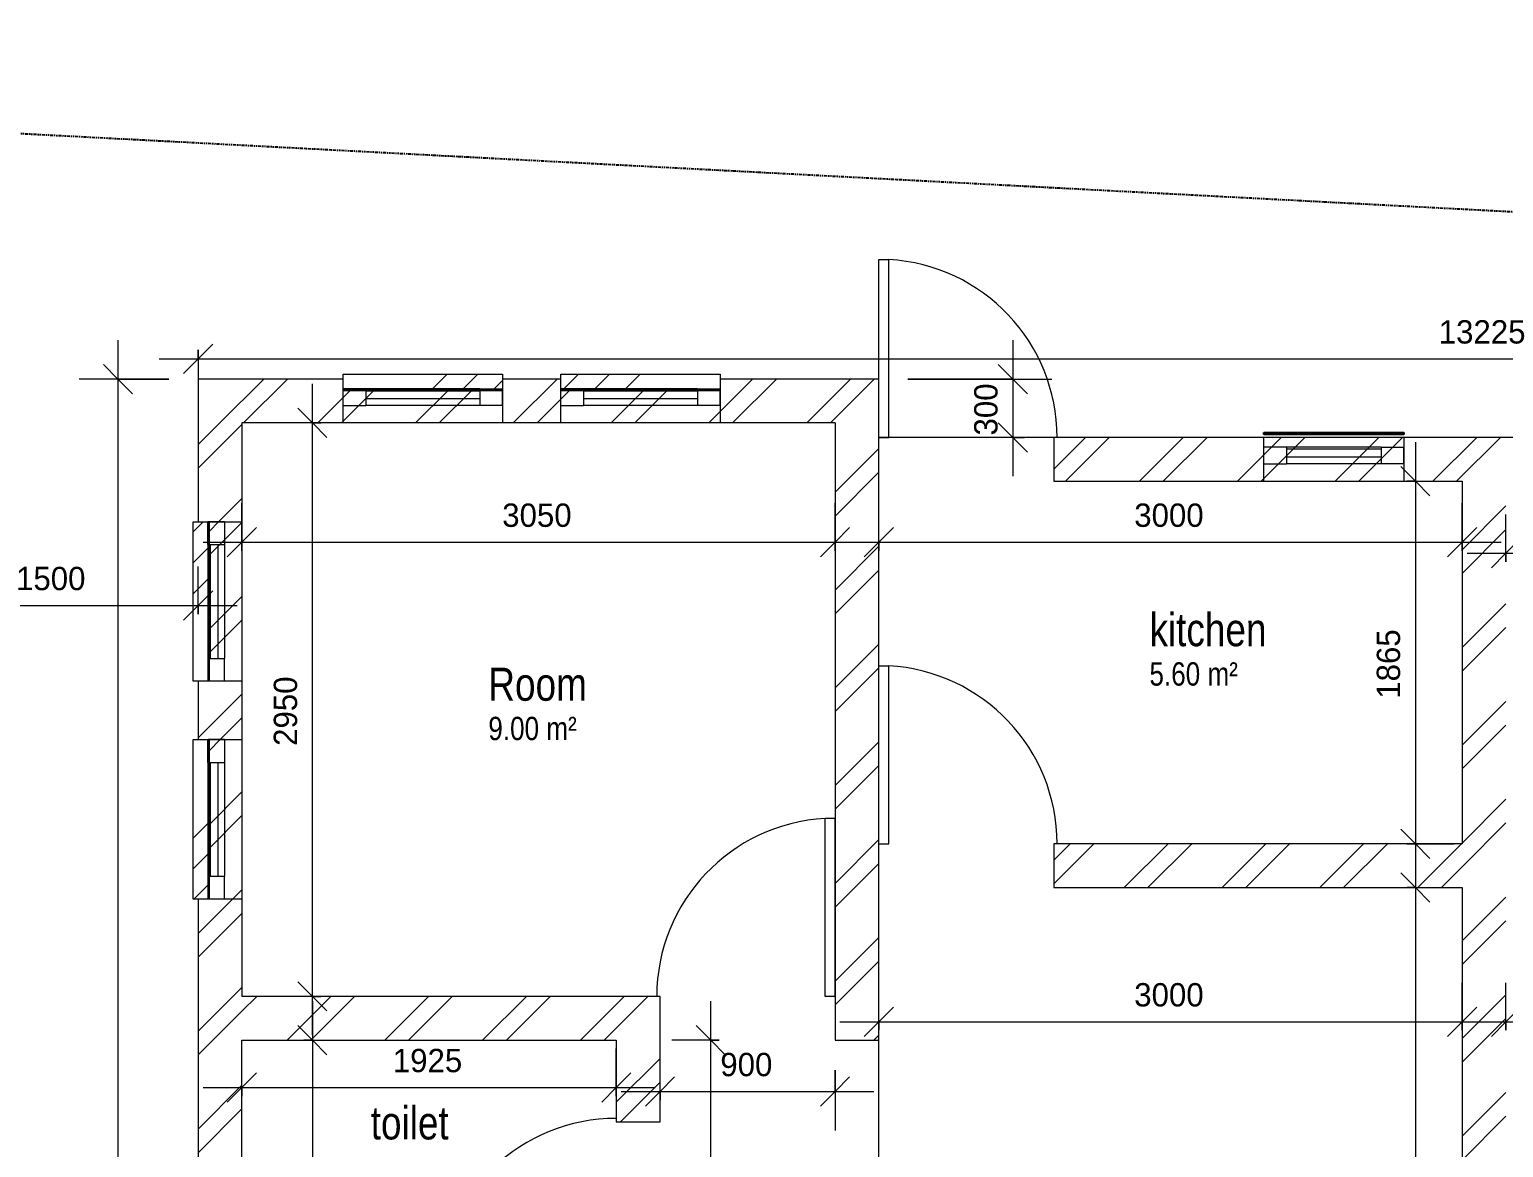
# Model space of a CAD drawing. Header units: millimetres. Extents: x -72672 to -42677, y -7093 to 15979.
# Drawn here: x -62419 to -54840, y 10228 to 15979 of the extents above; entities that cross this region are included whole.
import ezdxf

# ---------------------------------------------------------------- set-up
doc = ezdxf.new("R2010")
doc.units = ezdxf.units.MM
doc.linetypes.add('Double dash', pattern=[42.8625, 15.875, -4.7625, 6.35, -4.7625, 6.35, -4.7625])
for name, color, linetype, lineweight in [('A-ANNO-DIMS', 211, 'Continuous', 9), ('A-ANNO-DIMS-100', 211, 'Continuous', 9), ('A-AREA', 32, 'Continuous', 9), ('A-AREA-IDEN', 2, 'Continuous', 9), ('A-DETL-GENF', 92, 'Continuous', 9), ('A-DOOR', 31, 'Continuous', 9), ('A-FLOR', 192, 'Continuous', 9), ('A-GLAZ', 151, 'Continuous', 9), ('A-WALL', 113, 'Continuous', 9), ('A-WALL-PATT', 111, 'Continuous', 9), ('C-PROP-LINE', 91, 'Double dash', 25)]:
    doc.layers.add(name, color=color, linetype=linetype, lineweight=lineweight)
doc.styles.add('Arial', font='arial.ttf', dxfattribs={"width": 0.8, "height": 120})
doc.styles.add('Arial_1', font='arial.ttf', dxfattribs={"width": 0.8, "height": 170})
doc.styles.add('Bell MT', font='BELL.TTF', dxfattribs={"height": 120})
doc.dimstyles.new('Diagonal_-_2_5mm_Arial', dxfattribs={"dimscale": 304.8, "dimtxt": 125.013856, "dimasz": 0.492126, "dimexe": 0.656168, "dimexo": 0.492126, "dimgap": 0.098425, "dimtad": 1, "dimdec": 0, "dimzin": 0, "dimdsep": 46, "dimtxsty": 'Bell MT', "dimblk1": 'OBLIQUE', "dimblk2": 'OBLIQUE', "dimsah": 1, "dimcen": 0.09, "dimdle": 0.656168, "dimazin": 0, "dimtfac": 1, "dimtdec": 4, "dimtix": 1, "dimtmove": 0, "dimatfit": 3, "dimfxl": 1, "dimtvp": 1, "dimtolj": 1, "dimtzin": 0, "dimarcsym": 2})
pattern_1 = [(45, (-58800, 0), (-251.447, 251.447), []), (45, (-58800, 381), (-251.447, 251.447), [])]

# ---------------------------------------------------------------- blocks, each defined once
blk = doc.blocks.new('M_Single-Flush - 900 X 21OO-375507-Level 1')
at = {"layer": 'A-DOOR', "lineweight": 18}
for p, q in [((399, 112.5), (399, 1027.8)), ((450, 1027.8), (399, 1027.8)), ((450, 112.5), (450, 1027.8)), ((450, 112.5), (399, 112.5))]:
    blk.add_line(p, q, dxfattribs=at)
at = {"layer": 'A-DOOR'}
blk.add_arc((450, 112.5), 916.7, 93.18929, 180, dxfattribs=at)
blk = doc.blocks.new('M_Single-Flush - 900 X 21OO-375508-Level 1')
at = {"layer": 'A-DOOR', "lineweight": 18}
for p, q in [((399, -112.5), (399, -1027.8)), ((450, -112.5), (399, -112.5)), ((450, -112.5), (450, -1027.8)), ((450, -1027.8), (399, -1027.8))]:
    blk.add_line(p, q, dxfattribs=at)
at = {"layer": 'A-DOOR'}
blk.add_arc((450, -112.5), 916.7, 180, 266.81071, dxfattribs=at)
blk = doc.blocks.new('Schueco AWS 75 SI_ type 1 triple glass 40mm - Schueco 901-602758-Level 1')
at = {"layer": 'A-DETL-GENF'}
for p, q in [((-235, 22.5), (-118, 22.5)), ((-235, 22.5), (-235, -62.5)), ((-118, -62.5), (-118, 22.5)), ((485, 22.5), (368, 22.5)), ((368, -62.5), (368, 22.5)), ((485, 22.5), (485, -62.5)), ((-118, -62.5), (-235, -62.5)), ((368, -62.5), (485, -62.5))]:
    blk.add_line(p, q, dxfattribs=at)
at = {"layer": 'A-GLAZ'}
for p, q in [((-118, 22.5), (368, 22.5)), ((-118, -62.5), (368, -62.5))]:
    blk.add_line(p, q, dxfattribs=at)
at = {"layer": 'A-GLAZ', "lineweight": 18}
for p, q in [((-118, -11.4), (368, -11.4)), ((-118, -51.4), (368.1, -51.4))]:
    blk.add_line(p, q, dxfattribs=at)
at = {"layer": 'A-GLAZ', "color": 3, "lineweight": 25}
for p, q in [((-235, -127), (485, -127)), ((-235, -137.8), (-235, -127)), ((485, -137.8), (-235, -137.8)), ((485, -127), (485, -137.8))]:
    blk.add_line(p, q, dxfattribs=at)
blk = doc.blocks.new('Schueco AWS 75 SI_ type 1 triple glass 40mm - Schueco 900-601897-Level 1')
at = {"layer": 'A-GLAZ'}
h = blk.add_hatch(dxfattribs=at)
h.set_pattern_fill('FP_3', color=90, style=0, pattern_type=2)
h.set_pattern_definition([(225, (-1472, 14067.85), (449.013, -449.013), []), (225, (-1630.8, 14067.85), (6e-14, -898.026), []), (225, (-1313.3, 14067.85), (6e-14, -898.026), [])])
h.paths.add_polyline_path([(535, -54.6), (-285, -54.6), (-285, -57.6), (535, -57.6)])
h = blk.add_hatch(dxfattribs=at)
h.set_pattern_fill('FP_2', color=90, style=0, pattern_type=2)
h.set_pattern_definition([(224.93, (-1472, 13942.83), (446.82, -450.105), []), (224.93, (-1630.8, 13942.83), (-2.192, -898.023), []), (224.93, (-1313.3, 13942.83), (-2.192, -898.023), [])])
h.paths.add_polyline_path([(535, -57.6), (-285, -57.6), (-285, -137.8), (535, -137.8), (535, -112.5)])
at = {"layer": 'A-DETL-GENF'}
for p, q in [((-285, 22.5), (-168, 22.5)), ((-285, 22.5), (-285, -62.5)), ((-168, -62.5), (-168, 22.5)), ((535, 22.5), (418, 22.5)), ((418, -62.5), (418, 22.5)), ((535, 22.5), (535, -62.5)), ((-168, -62.5), (-285, -62.5)), ((418, -62.5), (535, -62.5))]:
    blk.add_line(p, q, dxfattribs=at)
at = {"layer": 'A-GLAZ'}
for p, q in [((-168, 22.5), (418, 22.5)), ((-168, -62.5), (418, -62.5))]:
    blk.add_line(p, q, dxfattribs=at)
at = {"layer": 'A-GLAZ', "color": 90}
for p, q in [((535, -54.6), (-285, -54.6)), ((535, -57.6), (-285, -57.6)), ((-285, -137.8), (-285, -112.5)), ((535, -137.8), (-285, -137.8)), ((535, -112.5), (535, -137.8))]:
    blk.add_line(p, q, dxfattribs=at)
at = {"layer": 'A-GLAZ', "lineweight": 18}
for p, q in [((-168, -11.4), (418, -11.4)), ((-168, -51.4), (418.1, -51.4))]:
    blk.add_line(p, q, dxfattribs=at)
blk = doc.blocks.new('Schueco AWS 75 SI_ type 1 triple glass 40mm - Schueco 900-V1-Level 1')
at = {"layer": 'A-GLAZ'}
h = blk.add_hatch(dxfattribs=at)
h.set_pattern_fill('FP_5', color=90, style=0, pattern_type=2)
h.set_pattern_definition([(225, (-352, 14067.85), (449.013, -449.013), []), (225, (-510.8, 14067.85), (6e-14, -898.026), []), (225, (-193.3, 14067.85), (6e-14, -898.026), [])])
h.paths.add_polyline_path([(535, -54.6), (-285, -54.6), (-285, -57.6), (535, -57.6)])
h = blk.add_hatch(dxfattribs=at)
h.set_pattern_fill('FP_4', color=90, style=0, pattern_type=2)
h.set_pattern_definition([(224.93, (-352, 13942.83), (446.82, -450.105), []), (224.93, (-510.8, 13942.83), (-2.192, -898.023), []), (224.93, (-193.3, 13942.83), (-2.192, -898.023), [])])
h.paths.add_polyline_path([(535, -57.6), (-285, -57.6), (-285, -137.8), (535, -137.8), (535, -112.5)])
at = {"layer": 'A-DETL-GENF'}
for p, q in [((-285, 22.5), (-168, 22.5)), ((-285, 22.5), (-285, -62.5)), ((-168, -62.5), (-168, 22.5)), ((535, 22.5), (418, 22.5)), ((418, -62.5), (418, 22.5)), ((535, 22.5), (535, -62.5)), ((-168, -62.5), (-285, -62.5)), ((418, -62.5), (535, -62.5))]:
    blk.add_line(p, q, dxfattribs=at)
at = {"layer": 'A-GLAZ'}
for p, q in [((-168, 22.5), (418, 22.5)), ((-168, -62.5), (418, -62.5))]:
    blk.add_line(p, q, dxfattribs=at)
at = {"layer": 'A-GLAZ', "color": 90}
for p, q in [((535, -54.6), (-285, -54.6)), ((535, -57.6), (-285, -57.6)), ((-285, -137.8), (-285, -112.5)), ((535, -137.8), (-285, -137.8)), ((535, -112.5), (535, -137.8))]:
    blk.add_line(p, q, dxfattribs=at)
at = {"layer": 'A-GLAZ', "lineweight": 18}
for p, q in [((-168, -11.4), (418, -11.4)), ((-168, -51.4), (418.1, -51.4))]:
    blk.add_line(p, q, dxfattribs=at)
blk = doc.blocks.new('Schueco AWS 75 SI_ type 1 triple glass 40mm - Schueco 900-V2-Level 1')
at = {"layer": 'A-GLAZ'}
h = blk.add_hatch(dxfattribs=at)
h.set_pattern_fill('FP_7', color=90, style=0, pattern_type=2)
h.set_pattern_definition([(135, (13161, 2639.5), (-449.013, -449.013), []), (135, (13161, 2798.3), (-898.026, 6e-14), []), (135, (13161, 2480.8), (-898.026, 6e-14), [])])
h.paths.add_polyline_path([(535, -54.6), (-285, -54.6), (-285, -57.6), (535, -57.6)])
h = blk.add_hatch(dxfattribs=at)
h.set_pattern_fill('FP_6', color=90, style=0, pattern_type=2)
h.set_pattern_definition([(135.07, (13161, 2570.1), (-446.82, -450.105), []), (135.07, (13161, 2728.5), (-895.835, -2.187), []), (135.07, (13161, 2411.75), (-895.835, -2.187), [])])
h.paths.add_polyline_path([(535, -137.8), (535, -57.6), (-285, -57.6), (-285, -137.8), (-24.7, -137.8)])
at = {"layer": 'A-DETL-GENF'}
for p, q in [((-285, 22.5), (-168, 22.5)), ((-285, 22.5), (-285, -62.5)), ((-168, -62.5), (-168, 22.5)), ((535, 22.5), (418, 22.5)), ((418, -62.5), (418, 22.5)), ((535, 22.5), (535, -62.5)), ((-168, -62.5), (-285, -62.5)), ((418, -62.5), (535, -62.5))]:
    blk.add_line(p, q, dxfattribs=at)
at = {"layer": 'A-GLAZ'}
for p, q in [((-168, 22.5), (418, 22.5)), ((-168, -62.5), (418, -62.5))]:
    blk.add_line(p, q, dxfattribs=at)
at = {"layer": 'A-GLAZ', "color": 90}
for p, q in [((535, -54.6), (-285, -54.6)), ((535, -57.6), (-285, -57.6)), ((-285, -137.8), (-285, -112.5)), ((535, -137.8), (-285, -137.8)), ((535, -112.5), (535, -137.8))]:
    blk.add_line(p, q, dxfattribs=at)
at = {"layer": 'A-GLAZ', "lineweight": 18}
for p, q in [((-168, -11.4), (418, -11.4)), ((-168, -51.4), (418.1, -51.4))]:
    blk.add_line(p, q, dxfattribs=at)
blk = doc.blocks.new('Schueco AWS 75 SI_ type 1 triple glass 40mm - Schueco 900-V3-Level 1')
at = {"layer": 'A-GLAZ'}
h = blk.add_hatch(dxfattribs=at)
h.set_pattern_fill('FP_9', color=90, style=0, pattern_type=2)
h.set_pattern_definition([(135, (12041, 2639.5), (-449.013, -449.013), []), (135, (12041, 2798.3), (-898.026, 6e-14), []), (135, (12041, 2480.8), (-898.026, 6e-14), [])])
h.paths.add_polyline_path([(535, -54.6), (-285, -54.6), (-285, -57.6), (535, -57.6)])
h = blk.add_hatch(dxfattribs=at)
h.set_pattern_fill('FP_8', color=90, style=0, pattern_type=2)
h.set_pattern_definition([(135.07, (12041, 2570.1), (-446.82, -450.105), []), (135.07, (12041, 2728.5), (-895.835, -2.187), []), (135.07, (12041, 2411.75), (-895.835, -2.187), [])])
h.paths.add_polyline_path([(535, -112.5), (535, -57.6), (-285, -57.6), (-285, -137.8), (535, -137.8)])
at = {"layer": 'A-DETL-GENF'}
for p, q in [((-285, 22.5), (-168, 22.5)), ((-285, 22.5), (-285, -62.5)), ((-168, -62.5), (-168, 22.5)), ((535, 22.5), (418, 22.5)), ((418, -62.5), (418, 22.5)), ((535, 22.5), (535, -62.5)), ((-168, -62.5), (-285, -62.5)), ((418, -62.5), (535, -62.5))]:
    blk.add_line(p, q, dxfattribs=at)
at = {"layer": 'A-GLAZ'}
for p, q in [((-168, 22.5), (418, 22.5)), ((-168, -62.5), (418, -62.5))]:
    blk.add_line(p, q, dxfattribs=at)
at = {"layer": 'A-GLAZ', "color": 90}
for p, q in [((535, -54.6), (-285, -54.6)), ((535, -57.6), (-285, -57.6)), ((-285, -137.8), (-285, -112.5)), ((535, -137.8), (-285, -137.8)), ((535, -112.5), (535, -137.8))]:
    blk.add_line(p, q, dxfattribs=at)
at = {"layer": 'A-GLAZ', "lineweight": 18}
for p, q in [((-168, -11.4), (418, -11.4)), ((-168, -51.4), (418.1, -51.4))]:
    blk.add_line(p, q, dxfattribs=at)
blk = doc.blocks.new('Family - ___-523977-Level 1')
at = {"layer": 'C-PROP-LINE'}
blk.add_line((-72672, 15978.9), (-42677, 14406.9), dxfattribs=at)
blk = doc.blocks.new('DIMBLOCK11-Level 1')
at = {"layer": 'A-ANNO-DIMS-100'}
for p, q in [((-61327, 13297.8), (-61327, 13541.7)), ((-58277, 13297.8), (-58277, 13541.7)), ((-61327, 13341.7), (-61252, 13416.7)), ((-58277, 13341.7), (-58202, 13416.7)), ((-61527, 13341.7), (-58077, 13341.7)), ((-61327, 13341.7), (-61402, 13266.7)), ((-61327, 13341.7), (-61327, 13297.8)), ((-58277, 13341.7), (-58352, 13266.7)), ((-58277, 13341.7), (-58277, 13297.8))]:
    blk.add_line(p, q, dxfattribs=at)
at = {"layer": 'A-ANNO-DIMS-100', "color": 0, "insert": (-59988.5, 13540.5), "char_height": 120, "width": 447.507, "attachment_point": 1, "line_spacing_factor": 1.048845, "style": 'Bell MT'}
blk.add_mtext('3050', dxfattribs=at)
blk = doc.blocks.new('_Oblique')
at = {"color": 0, "linetype": 'ByBlock', "lineweight": -2}
blk.add_line((-0.5, -0.5), (0.5, 0.5), dxfattribs=at)
blk = doc.blocks.new('DIMBLOCK12-Level 1')
at = {"layer": 'A-ANNO-DIMS-100'}
for p, q in [((-60964.6, 10805.4), (-60964.6, 14155.4)), ((-60964.6, 13955.4), (-61039.6, 14030.4)), ((-60920.6, 13955.4), (-61164.6, 13955.4)), ((-60964.6, 13955.4), (-60889.6, 13880.4)), ((-60964.6, 13955.4), (-60920.6, 13955.4)), ((-60964.6, 11005.4), (-61039.6, 11080.4)), ((-60920.6, 11005.4), (-61164.6, 11005.4)), ((-60964.6, 11005.4), (-60889.6, 10930.4)), ((-60964.6, 11005.4), (-60920.6, 11005.4))]:
    blk.add_line(p, q, dxfattribs=at)
at = {"layer": 'A-ANNO-DIMS-100', "color": 0, "insert": (-61163.3, 12293.9), "char_height": 120, "width": 447.507, "attachment_point": 1, "rotation": 90, "line_spacing_factor": 1.048845, "style": 'Bell MT'}
blk.add_mtext('2950', dxfattribs=at)
blk = doc.blocks.new('DIMBLOCK13-Level 1')
at = {"layer": 'A-ANNO-DIMS-100'}
for p, q in [((-55292.8, 13855.4), (-55292.8, 11590.4)), ((-55292.8, 13655.4), (-55367.8, 13730.4)), ((-55336.7, 13655.4), (-55092.8, 13655.4)), ((-55292.8, 13655.4), (-55336.7, 13655.4)), ((-55292.8, 13655.4), (-55217.8, 13580.4)), ((-55292.8, 11790.4), (-55367.8, 11865.4)), ((-55336.7, 11790.4), (-55092.8, 11790.4)), ((-55292.8, 11790.4), (-55336.7, 11790.4)), ((-55292.8, 11790.4), (-55217.8, 11715.4))]:
    blk.add_line(p, q, dxfattribs=at)
at = {"layer": 'A-ANNO-DIMS-100', "color": 0, "insert": (-55491.5, 12536.4), "char_height": 120, "width": 447.507, "attachment_point": 1, "rotation": 90, "line_spacing_factor": 1.048845, "style": 'Bell MT'}
blk.add_mtext('1865', dxfattribs=at)
blk = doc.blocks.new('DIMBLOCK14-Level 1')
at = {"layer": 'A-ANNO-DIMS-100'}
for p, q in [((-58052, 13297.8), (-58052, 13541.7)), ((-55052, 13297.8), (-55052, 13541.7)), ((-58052, 13341.7), (-57977, 13416.7)), ((-55052, 13341.7), (-54977, 13416.7)), ((-58252, 13341.7), (-54852, 13341.7)), ((-58052, 13341.7), (-58127, 13266.7)), ((-58052, 13341.7), (-58052, 13297.8)), ((-55052, 13341.7), (-55127, 13266.7)), ((-55052, 13341.7), (-55052, 13297.8))]:
    blk.add_line(p, q, dxfattribs=at)
at = {"layer": 'A-ANNO-DIMS-100', "color": 0, "insert": (-56738.5, 13540.5), "char_height": 120, "width": 447.507, "attachment_point": 1, "line_spacing_factor": 1.048845, "style": 'Bell MT'}
blk.add_mtext('3000', dxfattribs=at)
blk = doc.blocks.new('DIMBLOCK15-Level 1')
at = {"layer": 'A-ANNO-DIMS-100'}
for p, q in [((-54827, 13240.9), (-54827, 13484.8)), ((-51827, 13240.9), (-51827, 13484.8)), ((-54827, 13284.8), (-54752, 13359.8)), ((-51827, 13284.8), (-51752, 13359.8)), ((-55027, 13284.8), (-51627, 13284.8)), ((-54827, 13284.8), (-54902, 13209.8)), ((-54827, 13284.8), (-54827, 13240.9)), ((-51827, 13284.8), (-51902, 13209.8)), ((-51827, 13284.8), (-51827, 13240.9))]:
    blk.add_line(p, q, dxfattribs=at)
at = {"layer": 'A-ANNO-DIMS-100', "color": 0, "insert": (-53513.5, 13483.5), "char_height": 120, "width": 447.507, "attachment_point": 1, "line_spacing_factor": 1.048845, "style": 'Bell MT'}
blk.add_mtext('3000', dxfattribs=at)
blk = doc.blocks.new('DIMBLOCK25-Level 1')
at = {"layer": 'A-ANNO-DIMS-100'}
for p, q in [((-55292.8, 11765.4), (-55292.8, 7032.4)), ((-55292.8, 11565.4), (-55367.8, 11640.4)), ((-55336.7, 11565.4), (-55092.8, 11565.4)), ((-55292.8, 11565.4), (-55336.7, 11565.4)), ((-55292.8, 11565.4), (-55217.8, 11490.4)), ((-55292.8, 7232.4), (-55367.8, 7307.4)), ((-55336.7, 7232.4), (-55092.8, 7232.4)), ((-55292.8, 7232.4), (-55336.7, 7232.4)), ((-55292.8, 7232.4), (-55217.8, 7157.4))]:
    blk.add_line(p, q, dxfattribs=at)
at = {"layer": 'A-ANNO-DIMS-100', "color": 0, "insert": (-55491.5, 9212.4), "char_height": 120, "width": 447.507, "attachment_point": 1, "rotation": 90, "line_spacing_factor": 1.048845, "style": 'Bell MT'}
blk.add_mtext('4333', dxfattribs=at)
blk = doc.blocks.new('DIMBLOCK26-Level 1')
at = {"layer": 'A-ANNO-DIMS-100'}
for p, q in [((-60964.6, 10980.4), (-60964.6, 8980.4)), ((-60964.6, 10780.4), (-61039.6, 10855.4)), ((-61008.5, 10780.4), (-60764.6, 10780.4)), ((-60964.6, 10780.4), (-61008.5, 10780.4)), ((-60964.6, 10780.4), (-60889.6, 10705.4)), ((-60964.6, 9180.4), (-61039.6, 9255.4)), ((-61008.5, 9180.4), (-60764.6, 9180.4)), ((-60964.6, 9180.4), (-61008.5, 9180.4)), ((-60964.6, 9180.4), (-60889.6, 9105.4))]:
    blk.add_line(p, q, dxfattribs=at)
at = {"layer": 'A-ANNO-DIMS-100', "color": 0, "insert": (-61163.3, 9793.9), "char_height": 120, "width": 447.507, "attachment_point": 1, "rotation": 90, "line_spacing_factor": 1.048845, "style": 'Bell MT'}
blk.add_mtext('1600', dxfattribs=at)
blk = doc.blocks.new('DIMBLOCK27-Level 1')
at = {"layer": 'A-ANNO-DIMS-100'}
for p, q in [((-61327, 10492.9), (-61327, 10736.8)), ((-59402, 10492.9), (-59402, 10736.8)), ((-61527, 10536.8), (-59202, 10536.8)), ((-61327, 10536.8), (-61402, 10461.8)), ((-61327, 10536.8), (-61252, 10611.8)), ((-61327, 10536.8), (-61327, 10492.9)), ((-59402, 10536.8), (-59477, 10461.8)), ((-59402, 10536.8), (-59327, 10611.8)), ((-59402, 10536.8), (-59402, 10492.9))]:
    blk.add_line(p, q, dxfattribs=at)
at = {"layer": 'A-ANNO-DIMS-100', "color": 0, "insert": (-60551, 10735.5), "char_height": 120, "width": 447.507, "attachment_point": 1, "line_spacing_factor": 1.048845, "style": 'Bell MT'}
blk.add_mtext('1925', dxfattribs=at)
blk = doc.blocks.new('DIMBLOCK28-Level 1')
at = {"layer": 'A-ANNO-DIMS-100'}
for p, q in [((-59177, 10472.2), (-59177, 10716.1)), ((-58277, 10625.4), (-58277, 10316.1)), ((-58277, 10516.1), (-58277, 10625.4)), ((-59177, 10516.1), (-59102, 10591.1)), ((-58277, 10516.1), (-58202, 10591.1)), ((-59377, 10516.1), (-58077, 10516.1)), ((-59177, 10516.1), (-59252, 10441.1)), ((-59177, 10516.1), (-59177, 10472.2)), ((-58277, 10516.1), (-58352, 10441.1))]:
    blk.add_line(p, q, dxfattribs=at)
at = {"layer": 'A-ANNO-DIMS-100', "color": 0, "insert": (-58866.9, 10714.9), "char_height": 120, "width": 335.63, "attachment_point": 1, "line_spacing_factor": 1.048845, "style": 'Bell MT'}
blk.add_mtext('900', dxfattribs=at)
blk = doc.blocks.new('DIMBLOCK29-Level 1')
at = {"layer": 'A-ANNO-DIMS-100'}
for p, q in [((-58916.3, 8980.4), (-58916.3, 10980.4)), ((-58916.3, 10780.4), (-58991.3, 10855.4)), ((-58872.4, 10780.4), (-59116.3, 10780.4)), ((-58916.3, 10780.4), (-58841.3, 10705.4)), ((-58916.3, 10780.4), (-58872.4, 10780.4)), ((-58916.3, 9180.4), (-58991.3, 9255.4)), ((-58872.4, 9180.4), (-59116.3, 9180.4)), ((-58916.3, 9180.4), (-58841.3, 9105.4)), ((-58916.3, 9180.4), (-58872.4, 9180.4))]:
    blk.add_line(p, q, dxfattribs=at)
at = {"layer": 'A-ANNO-DIMS-100', "color": 0, "insert": (-59115.1, 9793.9), "char_height": 120, "width": 447.507, "attachment_point": 1, "rotation": 90, "line_spacing_factor": 1.048845, "style": 'Bell MT'}
blk.add_mtext('1600', dxfattribs=at)
blk = doc.blocks.new('DIMBLOCK32-Level 1')
at = {"layer": 'A-ANNO-DIMS-100'}
for p, q in [((-58052, 10831), (-58052, 11074.9)), ((-55052, 10831), (-55052, 11074.9)), ((-58052, 10874.9), (-57977, 10949.9)), ((-55052, 10874.9), (-54977, 10949.9)), ((-58252, 10874.9), (-54852, 10874.9)), ((-58052, 10874.9), (-58127, 10799.9)), ((-58052, 10874.9), (-58052, 10831)), ((-55052, 10874.9), (-55127, 10799.9)), ((-55052, 10874.9), (-55052, 10831))]:
    blk.add_line(p, q, dxfattribs=at)
at = {"layer": 'A-ANNO-DIMS-100', "color": 0, "insert": (-56738.5, 11073.6), "char_height": 120, "width": 447.507, "attachment_point": 1, "line_spacing_factor": 1.048845, "style": 'Bell MT'}
blk.add_mtext('3000', dxfattribs=at)
blk = doc.blocks.new('DIMBLOCK34-Level 1')
at = {"layer": 'A-ANNO-DIMS-100'}
for p, q in [((-54827, 10831), (-54827, 11074.9)), ((-51827, 10831), (-51827, 11074.9)), ((-54827, 10874.9), (-54752, 10949.9)), ((-51827, 10874.9), (-51752, 10949.9)), ((-55027, 10874.9), (-51627, 10874.9)), ((-54827, 10874.9), (-54902, 10799.9)), ((-54827, 10874.9), (-54827, 10831)), ((-51827, 10874.9), (-51902, 10799.9)), ((-51827, 10874.9), (-51827, 10831))]:
    blk.add_line(p, q, dxfattribs=at)
at = {"layer": 'A-ANNO-DIMS-100', "color": 0, "insert": (-53513.5, 11073.6), "char_height": 120, "width": 447.507, "attachment_point": 1, "line_spacing_factor": 1.048845, "style": 'Bell MT'}
blk.add_mtext('3000', dxfattribs=at)
blk = doc.blocks.new('DIMBLOCK80-Level 1')
at = {"layer": 'A-ANNO-DIMS-100'}
for p, q in [((-61964.6, 14380.4), (-61964.6, 5580.4)), ((-61964.6, 14180.4), (-62039.6, 14255.4)), ((-61702, 14180.4), (-62164.6, 14180.4)), ((-61964.6, 14180.4), (-61889.6, 14105.4)), ((-61964.6, 14180.4), (-61702, 14180.4)), ((-61964.6, 5780.4), (-62039.6, 5855.4)), ((-61702, 5780.4), (-62164.6, 5780.4)), ((-61964.6, 5780.4), (-61889.6, 5705.4)), ((-61964.6, 5780.4), (-61702, 5780.4))]:
    blk.add_line(p, q, dxfattribs=at)
at = {"layer": 'A-ANNO-DIMS-100', "color": 0, "insert": (-62163.3, 9793.9), "char_height": 120, "width": 447.507, "attachment_point": 1, "rotation": 90, "line_spacing_factor": 1.048845, "style": 'Bell MT'}
blk.add_mtext('8400', dxfattribs=at)
blk = doc.blocks.new('DIMBLOCK82-Level 1')
at = {"layer": 'A-ANNO-DIMS-100'}
for p, q in [((-48327, 14030.4), (-48327, 14484.8)), ((-61552, 14284.8), (-61477, 14359.8)), ((-61552, 14330.4), (-61552, 14084.8)), ((-61552, 14284.8), (-61552, 14330.4)), ((-48327, 14284.8), (-48252, 14359.8)), ((-61752, 14284.8), (-48127, 14284.8)), ((-61552, 14284.8), (-61627, 14209.8)), ((-48327, 14284.8), (-48402, 14209.8)), ((-48327, 14284.8), (-48327, 14030.4))]:
    blk.add_line(p, q, dxfattribs=at)
at = {"layer": 'A-ANNO-DIMS-100', "color": 0, "insert": (-55172.6, 14483.5), "char_height": 120, "width": 559.384, "attachment_point": 1, "line_spacing_factor": 1.048845, "style": 'Bell MT'}
blk.add_mtext('13225', dxfattribs=at)
blk = doc.blocks.new('DIMBLOCK84-Level 1')
at = {"layer": 'A-ANNO-DIMS-100'}
for p, q in [((-63052, 12604.4), (-63052, 13216.1)), ((-61552, 12972.2), (-61552, 13216.1)), ((-63052, 13016.1), (-62977, 13091.1)), ((-61552, 13016.1), (-61477, 13091.1)), ((-63252, 13016.1), (-61352, 13016.1)), ((-63052, 13016.1), (-63127, 12941.1)), ((-63052, 13016.1), (-63052, 12604.4)), ((-61552, 13016.1), (-61627, 12941.1)), ((-61552, 13016.1), (-61552, 12972.2))]:
    blk.add_line(p, q, dxfattribs=at)
at = {"layer": 'A-ANNO-DIMS-100', "color": 0, "insert": (-62488.5, 13214.9), "char_height": 120, "width": 447.507, "attachment_point": 1, "line_spacing_factor": 1.048845, "style": 'Bell MT'}
blk.add_mtext('1500', dxfattribs=at)
blk = doc.blocks.new('DIMBLOCK93-Level 1')
at = {"layer": 'A-ANNO-DIMS-100'}
for p, q in [((-57362.8, 14380.4), (-57362.8, 13680.4)), ((-57362.8, 14180.4), (-57437.8, 14255.4)), ((-57902, 14180.4), (-57162.8, 14180.4)), ((-57362.8, 14180.4), (-57902, 14180.4)), ((-57362.8, 14180.4), (-57287.8, 14105.4)), ((-57362.8, 13880.4), (-57437.8, 13955.4)), ((-57302, 13880.4), (-57562.8, 13880.4)), ((-57362.8, 13880.4), (-57287.8, 13805.4)), ((-57362.8, 13880.4), (-57302, 13880.4))]:
    blk.add_line(p, q, dxfattribs=at)
at = {"layer": 'A-ANNO-DIMS-100', "color": 0, "insert": (-57561.5, 13890.5), "char_height": 120, "width": 335.63, "attachment_point": 1, "rotation": 90, "line_spacing_factor": 1.048845, "style": 'Bell MT'}
blk.add_mtext('300', dxfattribs=at)

msp = doc.modelspace()

# ---------------------------------------------------------------- hatches: boundary and pattern name
at = {"layer": 'A-WALL'}
h = msp.add_hatch(dxfattribs=at)
h.set_pattern_fill('FP_1', color=236, style=0, pattern_type=2)
h.set_pattern_definition(pattern_1)
h.paths.add_polyline_path([(-60807, 13955.4), (-59987, 13955.4), (-59987, 14122.5), (-60807, 14122.5)])
h = msp.add_hatch(dxfattribs=at)
h.set_pattern_fill('FP_1', color=236, style=0, pattern_type=2)
h.set_pattern_definition(pattern_1)
h.paths.add_polyline_path([(-60807, 13955.4), (-59987, 13955.4), (-59987, 14122.5), (-60807, 14122.5)])
h = msp.add_hatch(dxfattribs=at)
h.set_pattern_fill('FP_1', color=236, style=0, pattern_type=2)
h.set_pattern_definition(pattern_1)
h.paths.add_polyline_path([(-59687, 13955.4), (-58867, 13955.4), (-58867, 14122.5), (-59687, 14122.5)])
h = msp.add_hatch(dxfattribs=at)
h.set_pattern_fill('FP_1', color=236, style=0, pattern_type=2)
h.set_pattern_definition(pattern_1)
h.paths.add_polyline_path([(-59687, 13955.4), (-58867, 13955.4), (-58867, 14122.5), (-59687, 14122.5)])
h = msp.add_hatch(dxfattribs=at)
h.set_pattern_fill('FP_1', color=236, style=0, pattern_type=2)
h.set_pattern_definition(pattern_1)
h.paths.add_polyline_path([(-56072, 13655.4), (-55352, 13655.4), (-55352, 13880.4), (-56072, 13880.4)])
h = msp.add_hatch(dxfattribs=at)
h.set_pattern_fill('FP_1', color=236, style=0, pattern_type=2)
h.set_pattern_definition(pattern_1)
h.paths.add_polyline_path([(-56072, 13655.4), (-55352, 13655.4), (-55352, 13880.4), (-56072, 13880.4)])
h = msp.add_hatch(dxfattribs=at)
h.set_pattern_fill('FP_1', color=236, style=0, pattern_type=2)
h.set_pattern_definition(pattern_1)
h.paths.add_polyline_path([(-61494.2, 12626), (-61327, 12626), (-61327, 13446), (-61494.2, 13446), (-61494.2, 13185.6)])
h = msp.add_hatch(dxfattribs=at)
h.set_pattern_fill('FP_1', color=236, style=0, pattern_type=2)
h.set_pattern_definition(pattern_1)
h.paths.add_polyline_path([(-61494.2, 12626), (-61327, 12626), (-61327, 13446), (-61494.2, 13446), (-61494.2, 13185.6)])
h = msp.add_hatch(dxfattribs=at)
h.set_pattern_fill('FP_1', color=236, style=0, pattern_type=2)
h.set_pattern_definition(pattern_1)
h.paths.add_polyline_path([(-61494.2, 11506), (-61327, 11506), (-61327, 12326), (-61494.2, 12326)])
h = msp.add_hatch(dxfattribs=at)
h.set_pattern_fill('FP_1', color=236, style=0, pattern_type=2)
h.set_pattern_definition(pattern_1)
h.paths.add_polyline_path([(-61494.2, 11506), (-61327, 11506), (-61327, 12326), (-61494.2, 12326)])
at = {"layer": 'A-WALL-PATT'}
h = msp.add_hatch(dxfattribs=at)
h.set_pattern_fill('FP_1', color=236, style=0, pattern_type=2)
h.set_pattern_definition(pattern_1)
h.paths.add_polyline_path([(-61552, 13955.4), (-60807, 13955.4), (-60807, 14180.4), (-61552, 14180.4)])
h.paths.add_polyline_path([(-59987, 13955.4), (-59687, 13955.4), (-59687, 14180.4), (-59987, 14180.4)])
h.paths.add_polyline_path([(-58277, 13955.4), (-58052, 13955.4), (-58052, 14180.4), (-58867, 14180.4), (-58867, 13955.4)])
h = msp.add_hatch(dxfattribs=at)
h.set_pattern_fill('FP_1', color=234, style=0, pattern_type=2)
h.set_pattern_definition(pattern_1)
h.paths.add_polyline_path([(-61552, 13955.4), (-60807, 13955.4), (-60807, 14180.4), (-61552, 14180.4)])
h.paths.add_polyline_path([(-59987, 13955.4), (-59687, 13955.4), (-59687, 14180.4), (-59987, 14180.4)])
h.paths.add_polyline_path([(-58277, 13955.4), (-58052, 13955.4), (-58052, 14180.4), (-58867, 14180.4), (-58867, 13955.4)])
h = msp.add_hatch(dxfattribs=at)
h.set_pattern_fill('FP_1', color=236, style=0, pattern_type=2)
h.set_pattern_definition(pattern_1)
h.paths.add_polyline_path([(-61552, 5780.4), (-61327, 5780.4), (-61327, 6396), (-61552, 6396)])
h.paths.add_polyline_path([(-61327, 7216), (-61327, 7596), (-61552, 7596), (-61552, 7216)])
h.paths.add_polyline_path([(-61552, 8416), (-61327, 8416), (-61327, 11506), (-61552, 11506), (-61552, 10120.4), (-61494.2, 10120.4), (-61494.2, 9500.4), (-61552, 9500.4)])
h.paths.add_polyline_path([(-61450.9, 9613.4), (-61490.9, 9613.4), (-61490.9, 10007.4), (-61450.9, 10007.4)])
h.paths.add_polyline_path([(-61552, 12326), (-61327, 12326), (-61327, 12626), (-61552, 12626)])
h.paths.add_polyline_path([(-61552, 13446), (-61327, 13446), (-61327, 13955.4), (-61552, 13955.4)])
h = msp.add_hatch(dxfattribs=at)
h.set_pattern_fill('FP_1', color=234, style=0, pattern_type=2)
h.set_pattern_definition(pattern_1)
h.paths.add_polyline_path([(-61552, 5780.4), (-61327, 5780.4), (-61327, 6396), (-61552, 6396)])
h.paths.add_polyline_path([(-61327, 7216), (-61327, 7596), (-61552, 7596), (-61552, 7216)])
h.paths.add_polyline_path([(-61552, 8416), (-61327, 8416), (-61327, 11506), (-61552, 11506), (-61552, 10120.4), (-61494.2, 10120.4), (-61494.2, 9500.4), (-61552, 9500.4)])
h.paths.add_polyline_path([(-61450.9, 9613.4), (-61490.9, 9613.4), (-61490.9, 10007.4), (-61450.9, 10007.4)])
h.paths.add_polyline_path([(-61552, 12326), (-61327, 12326), (-61327, 12626), (-61552, 12626)])
h.paths.add_polyline_path([(-61552, 13446), (-61327, 13446), (-61327, 13955.4), (-61552, 13955.4)])
h = msp.add_hatch(dxfattribs=at)
h.set_pattern_fill('FP_1', color=236, style=0, pattern_type=2)
h.set_pattern_definition(pattern_1)
h.paths.add_polyline_path([(-58052, 10780.4), (-58052, 13955.4), (-58277, 13955.4), (-58277, 10780.4)])
h = msp.add_hatch(dxfattribs=at)
h.set_pattern_fill('FP_1', color=234, style=0, pattern_type=2)
h.set_pattern_definition(pattern_1)
h.paths.add_polyline_path([(-58052, 10780.4), (-58052, 13955.4), (-58277, 13955.4), (-58277, 10780.4)])
h = msp.add_hatch(dxfattribs=at)
h.set_pattern_fill('FP_1', color=236, style=0, pattern_type=2)
h.set_pattern_definition(pattern_1)
h.paths.add_polyline_path([(-57152, 13655.4), (-56072, 13655.4), (-56072, 13880.4), (-57152, 13880.4)])
h.paths.add_polyline_path([(-55352, 13655.4), (-54827, 13655.4), (-54827, 13880.4), (-55352, 13880.4)])
h = msp.add_hatch(dxfattribs=at)
h.set_pattern_fill('FP_1', color=234, style=0, pattern_type=2)
h.set_pattern_definition(pattern_1)
h.paths.add_polyline_path([(-57152, 13655.4), (-56072, 13655.4), (-56072, 13880.4), (-57152, 13880.4)])
h.paths.add_polyline_path([(-55352, 13655.4), (-54827, 13655.4), (-54827, 13880.4), (-55352, 13880.4)])
h = msp.add_hatch(dxfattribs=at)
h.set_pattern_fill('FP_1', color=236, style=0, pattern_type=2)
h.set_pattern_definition(pattern_1)
h.paths.add_polyline_path([(-54924.1, 6005.4), (-54827, 6005.4), (-54827, 13655.4), (-55052, 13655.4), (-55052, 6005.4)])
h = msp.add_hatch(dxfattribs=at)
h.set_pattern_fill('FP_1', color=234, style=0, pattern_type=2)
h.set_pattern_definition(pattern_1)
h.paths.add_polyline_path([(-54924.1, 6005.4), (-54827, 6005.4), (-54827, 13655.4), (-55052, 13655.4), (-55052, 6005.4)])
h = msp.add_hatch(dxfattribs=at)
h.set_pattern_fill('FP_1', color=236, style=0, pattern_type=2)
h.set_pattern_definition(pattern_1)
h.paths.add_polyline_path([(-57152, 11565.4), (-55052, 11565.4), (-55052, 11790.4), (-57152, 11790.4)])
h = msp.add_hatch(dxfattribs=at)
h.set_pattern_fill('FP_1', color=234, style=0, pattern_type=2)
h.set_pattern_definition(pattern_1)
h.paths.add_polyline_path([(-57152, 11565.4), (-55052, 11565.4), (-55052, 11790.4), (-57152, 11790.4)])
h = msp.add_hatch(dxfattribs=at)
h.set_pattern_fill('FP_1', color=236, style=0, pattern_type=2)
h.set_pattern_definition(pattern_1)
h.paths.add_polyline_path([(-61327, 10780.4), (-59177, 10780.4), (-59177, 11005.4), (-61327, 11005.4)])
h = msp.add_hatch(dxfattribs=at)
h.set_pattern_fill('FP_1', color=234, style=0, pattern_type=2)
h.set_pattern_definition(pattern_1)
h.paths.add_polyline_path([(-61327, 10780.4), (-59177, 10780.4), (-59177, 11005.4), (-61327, 11005.4)])
h = msp.add_hatch(dxfattribs=at)
h.set_pattern_fill('FP_1', color=236, style=0, pattern_type=2)
h.set_pattern_definition(pattern_1)
h.paths.add_polyline_path([(-59402, 9180.4), (-59177, 9180.4), (-59177, 9461), (-59402, 9461)])
h.paths.add_polyline_path([(-59177, 10361), (-59177, 10780.4), (-59402, 10780.4), (-59402, 10361)])
h = msp.add_hatch(dxfattribs=at)
h.set_pattern_fill('FP_1', color=234, style=0, pattern_type=2)
h.set_pattern_definition(pattern_1)
h.paths.add_polyline_path([(-59402, 9180.4), (-59177, 9180.4), (-59177, 9461), (-59402, 9461)])
h.paths.add_polyline_path([(-59177, 10361), (-59177, 10780.4), (-59402, 10780.4), (-59402, 10361)])

# ---------------------------------------------------------------- linework, layer by layer
at = {"layer": 'A-AREA'}
msp.add_line((-58052, 9180.4), (-58052, 10780.4), dxfattribs=at)
at = {"layer": 'A-FLOR'}
msp.add_line((-57152, 13880.4), (-58052, 13880.4), dxfattribs=at)
at = {"layer": 'A-WALL', "color": 226, "lineweight": 18}
for p, q in [((-61552, 14180.4), (-61552, 13446)), ((-60807, 14180.4), (-61552, 14180.4)), ((-60807, 13955.4), (-60807, 14180.4)), ((-59687, 14180.4), (-59987, 14180.4)), ((-59987, 14180.4), (-59987, 13955.4)), ((-59687, 13955.4), (-59687, 14180.4)), ((-58052, 14180.4), (-58867, 14180.4)), ((-58867, 14180.4), (-58867, 13955.4)), ((-58052, 10780.4), (-58052, 14180.4)), ((-61327, 13955.4), (-61327, 11005.4)), ((-58277, 13955.4), (-61327, 13955.4)), ((-58277, 13955.4), (-58277, 10780.4)), ((-52727, 13880.4), (-57152, 13880.4)), ((-57152, 13880.4), (-57152, 13655.4)), ((-56072, 13655.4), (-56072, 13880.4)), ((-55352, 13880.4), (-55352, 13655.4)), ((-57152, 13655.4), (-55052, 13655.4)), ((-55052, 13655.4), (-55052, 11790.4)), ((-61552, 13446), (-61327, 13446)), ((-61552, 12626), (-61552, 12326)), ((-61327, 12626), (-61552, 12626)), ((-61552, 12326), (-61327, 12326)), ((-55052, 11790.4), (-57152, 11790.4)), ((-57152, 11790.4), (-57152, 11565.4)), ((-57152, 11565.4), (-55052, 11565.4)), ((-55052, 11565.4), (-55052, 7232.4)), ((-61552, 11506), (-61552, 10120.4)), ((-61327, 11506), (-61552, 11506)), ((-59177, 11005.4), (-61327, 11005.4)), ((-59177, 10361), (-59177, 11005.4)), ((-61327, 10780.4), (-59402, 10780.4)), ((-61327, 9180.4), (-61327, 10780.4)), ((-59402, 10780.4), (-59402, 10361)), ((-58277, 10780.4), (-58052, 10780.4)), ((-59402, 10361), (-59177, 10361))]:
    msp.add_line(p, q, dxfattribs=at)

# ---------------------------------------------------------------- block references
at = {"layer": 'A-DOOR', "color": 7}
for p, rotation in [((-57602, 13767.9), 180), ((-57602, 11677.9), 180), ((-59289.5, 9911), 270.0000000000003)]:
    msp.add_blockref('M_Single-Flush - 900 X 21OO-375508-Level 1', p, dxfattribs=dict(at, rotation=rotation))
msp.add_blockref('M_Single-Flush - 900 X 21OO-375507-Level 1', (-58727, 10892.9), dxfattribs=at)
at = {"layer": 'A-GLAZ', "color": 90}
for name, p, rotation in [('Schueco AWS 75 SI_ type 1 triple glass 40mm - Schueco 900-601897-Level 1', (-60272, 14067.9), 180), ('Schueco AWS 75 SI_ type 1 triple glass 40mm - Schueco 900-V1-Level 1', (-59152, 14067.9), 180), ('Schueco AWS 75 SI_ type 1 triple glass 40mm - Schueco 901-602758-Level 1', (-55587, 13767.9), 180), ('Schueco AWS 75 SI_ type 1 triple glass 40mm - Schueco 900-V2-Level 1', (-61439.5, 13161), 270.0000000000003), ('Schueco AWS 75 SI_ type 1 triple glass 40mm - Schueco 900-V3-Level 1', (-61439.5, 12041), 270.0000000000003)]:
    msp.add_blockref(name, p, dxfattribs=dict(at, rotation=rotation))
at = {"layer": 'C-PROP-LINE'}
msp.add_blockref('Family - ___-523977-Level 1', (0, 0), dxfattribs=at)

# ---------------------------------------------------------------- texts
at = {"layer": 'A-AREA-IDEN', "attachment_point": 1}
for s, insert, char_height, width, style in [('kitchen', (-56660.2, 12976.6), 170, 750.379, 'Arial_1'), ('Room', (-60059.9, 12696.1), 170, 641.35, 'Arial_1'), ('5.60 m²', (-56660.2, 12724), 120, 590.042, 'Arial'), ('9.00 m²', (-60059.9, 12443.5), 120, 590.042, 'Arial'), ('toilet', (-60664.8, 10439.6), 170, 481.012, 'Arial_1')]:
    msp.add_mtext(s, dxfattribs=dict(at, insert=insert, char_height=char_height, width=width, style=style))

# ---------------------------------------------------------------- dimensions: what is measured, and where the dimension line sits
at = {"layer": 'A-ANNO-DIMS'}
for base, p1, p2, override, picture, middle in [((-48327, 14284.8), (-61552, 14180.4), (-48327, 13880.4), {"dimpost": '<>', "dimfxl": 13228.402209}, 'DIMBLOCK82-Level 1', (-54939.5, 14375.7)), ((-58277, 13341.7), (-61327, 13447.8), (-58277, 13447.8), {"dimpost": '<>', "dimfxl": 3050}, 'DIMBLOCK11-Level 1', (-59802, 13432.6)), ((-55052, 13341.7), (-58052, 13447.8), (-55052, 13447.8), {"dimpost": '<>', "dimfxl": 3000}, 'DIMBLOCK14-Level 1', (-56552, 13432.6)), ((-51827, 13284.8), (-54827, 13390.9), (-51827, 13390.9), {"dimpost": '<>', "dimfxl": 3000}, 'DIMBLOCK15-Level 1', (-53327, 13375.7)), ((-61552, 13016.1), (-63052, 12454.4), (-61552, 13122.2), {"dimpost": '<>', "dimfxl": 1641.923727}, 'DIMBLOCK84-Level 1', (-62302, 13107)), ((-55052, 10874.9), (-58052, 10981), (-55052, 10981), {"dimpost": '<>', "dimfxl": 3000}, 'DIMBLOCK32-Level 1', (-56552, 10965.8)), ((-51827, 10874.9), (-54827, 10981), (-51827, 10981), {"dimpost": '<>', "dimfxl": 3000}, 'DIMBLOCK34-Level 1', (-53327, 10965.8)), ((-58277, 10516.1), (-59177, 10622.2), (-58277, 10775.4), {"dimpost": '<>', "dimfxl": 912.940448}, 'DIMBLOCK28-Level 1', (-58727, 10608.2)), ((-59402, 10536.8), (-61327, 10642.9), (-59402, 10642.9), {"dimpost": '<>', "dimfxl": 1925}, 'DIMBLOCK27-Level 1', (-60364.5, 10628.9))]:
    dim = msp.add_linear_dim(base=base, p1=p1, p2=p2, dimstyle='Diagonal_-_2_5mm_Arial', override=override, dxfattribs=at)
    dim.commit()
    dim.dimension.update_dxf_attribs({"geometry": picture, "text_midpoint": middle})
for base, p1, p2, override, picture, middle in [((-61964.6, 5780.4), (-61552, 14180.4), (-61552, 5780.4), {"dimpost": '<>', "dimfxl": 8400}, 'DIMBLOCK80-Level 1', (-62055.4, 9980.4)), ((-57362.8, 13880.4), (-58052, 14180.4), (-57152, 13880.4), {"dimpost": '<>', "dimfxl": 948.683298}, 'DIMBLOCK93-Level 1', (-57453.7, 14030.4)), ((-60964.6, 13955.4), (-61070.6, 11005.4), (-61070.6, 13955.4), {"dimpost": '<>', "dimfxl": 2950}, 'DIMBLOCK12-Level 1', (-61056.7, 12480.4)), ((-55292.8, 11790.4), (-55186.7, 13655.4), (-55186.7, 11790.4), {"dimpost": '<>', "dimfxl": 1865}, 'DIMBLOCK13-Level 1', (-55383.7, 12722.9)), ((-55292.8, 7232.4), (-55186.7, 11565.4), (-55186.7, 7232.4), {"dimpost": '<>', "dimfxl": 4333}, 'DIMBLOCK25-Level 1', (-55383.7, 9398.9)), ((-60964.6, 9180.4), (-60858.5, 10780.4), (-60858.5, 9180.4), {"dimpost": '<>', "dimfxl": 1600}, 'DIMBLOCK26-Level 1', (-61055.4, 9980.4)), ((-58916.3, 10780.4), (-59022.4, 9180.4), (-59022.4, 10780.4), {"dimpost": '<>', "dimfxl": 1600}, 'DIMBLOCK29-Level 1', (-59007.2, 9980.4))]:
    dim = msp.add_linear_dim(base=base, p1=p1, p2=p2, angle=90, dimstyle='Diagonal_-_2_5mm_Arial', override=override, dxfattribs=at)
    dim.commit()
    dim.dimension.update_dxf_attribs({"geometry": picture, "text_midpoint": middle})

doc.saveas('drawing.dxf')
